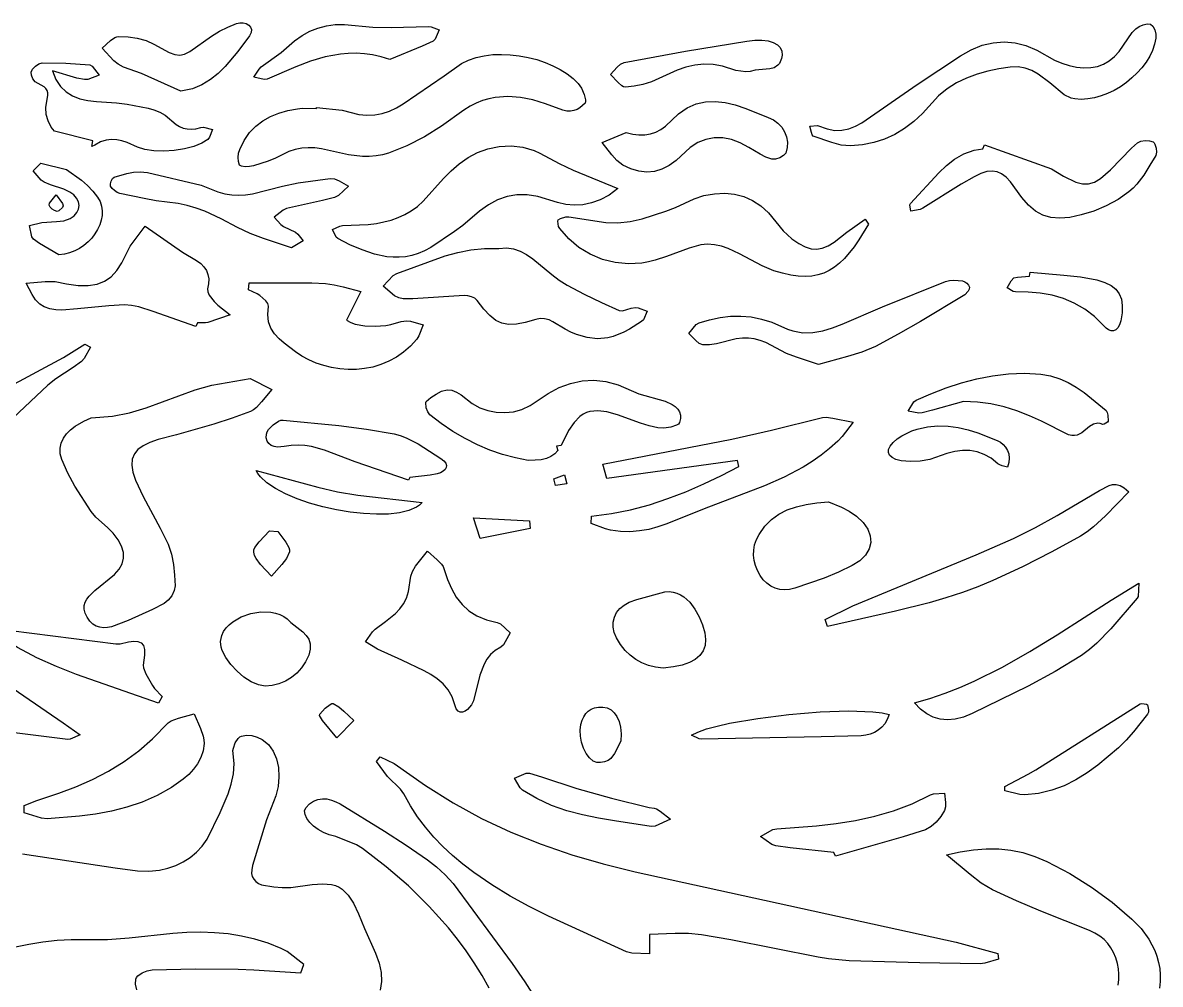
# Model space of a CAD drawing. Header units: centimetres. Extents: x -3.2 to 24.3, y 4.8 to 22.4.
# Drawn here: x 17.88 to 24.2, y 13.09 to 18.43 of the extents above; entities that cross this region are included whole.
import ezdxf

# ---------------------------------------------------------------- set-up
doc = ezdxf.new("R2010")
doc.units = ezdxf.units.CM
doc.layers.add('CUT', color=7, linetype='Continuous')

msp = doc.modelspace()

# ---------------------------------------------------------------- linework, layer by layer
at = {"layer": 'CUT'}
for points in [[(18.689384, 18.267341), (18.720522, 18.25604), (18.748272, 18.253014), (18.775499, 18.258509), (18.805066, 18.272774), (18.924937, 18.358803), (18.969867, 18.385834), (19.016728, 18.409356), (19.064775, 18.42903), (19.083297, 18.43324), (19.101616, 18.432913), (19.118463, 18.428508), (19.132567, 18.420486), (19.142658, 18.40931), (19.147465, 18.39544), (19.145719, 18.379336), (19.13615, 18.36146), (19.070972, 18.273679), (19.000868, 18.189642), (18.961879, 18.151601), (18.919151, 18.117583), (18.871847, 18.088617), (18.819134, 18.065733), (18.753885, 18.053672), (18.53629, 18.151016), (18.436315, 18.186739), (18.405506, 18.202507), (18.381367, 18.221337), (18.317945, 18.292134), (18.364522, 18.333734), (18.387713, 18.35079), (18.399215, 18.355774), (18.410629, 18.357403), (18.461123, 18.354451), (18.512139, 18.34719), (18.561113, 18.334129), (18.605482, 18.313779)], [(19.428791, 18.361868), (19.47183, 18.385794), (19.516687, 18.403965), (19.563701, 18.416292), (19.613211, 18.422686), (19.665556, 18.423058), (19.822345, 18.408064), (19.924988, 18.407699), (20.131285, 18.412344), (20.146055, 18.41019), (20.190241, 18.393163), (20.168985, 18.341142), (20.158439, 18.331139), (20.096321, 18.303199), (19.916856, 18.22994), (19.868448, 18.244577), (19.821205, 18.254893), (19.775044, 18.261201), (19.729882, 18.263811), (19.685635, 18.263036), (19.642219, 18.259187), (19.557545, 18.243517), (19.475192, 18.219295), (19.394489, 18.189016), (19.235361, 18.120264), (19.218969, 18.117787), (19.160691, 18.131232), (19.189361, 18.176241), (19.201199, 18.188425), (19.312281, 18.268031), (19.38723, 18.332279)], [(23.612742, 18.225854), (23.652279, 18.208797), (23.693404, 18.195672), (23.734899, 18.186589), (23.775556, 18.182352), (23.814033, 18.183794), (23.850267, 18.190846), (23.884196, 18.203438), (23.915757, 18.221499), (23.944887, 18.24496), (23.971526, 18.273751), (24.044311, 18.379817), (24.064136, 18.39989), (24.082788, 18.412656), (24.104958, 18.422535), (24.127319, 18.427513), (24.146539, 18.425577), (24.158971, 18.414351), (24.168988, 18.393994), (24.175098, 18.370034), (24.175809, 18.347998), (24.168897, 18.313783), (24.157294, 18.279931), (24.141399, 18.246738), (24.121611, 18.2145), (24.098328, 18.183512), (24.071949, 18.154071), (24.042872, 18.126472), (24.011496, 18.101012), (23.978219, 18.077986), (23.943441, 18.057691), (23.907559, 18.040421), (23.870972, 18.026474), (23.834079, 18.016146), (23.797278, 18.009731), (23.760968, 18.007526), (23.725548, 18.009827), (23.705145, 18.014367), (23.665809, 18.032652), (23.586662, 18.099277), (23.52171, 18.148024), (23.486844, 18.167022), (23.44966, 18.180647), (23.409618, 18.187555), (23.366173, 18.186403), (23.303375, 18.177094), (23.24159, 18.164402), (23.181372, 18.147665), (23.123275, 18.126217), (23.067854, 18.099393), (23.015663, 18.06653), (22.967256, 18.026964), (22.877602, 17.929043), (22.829337, 17.884096), (22.778296, 17.845329), (22.724384, 17.812883), (22.667505, 17.786897), (22.607563, 17.76751), (22.544463, 17.754863), (22.478109, 17.749095), (22.426466, 17.753471), (22.374523, 17.766988), (22.271256, 17.803093), (22.265216, 17.809643), (22.260818, 17.822832), (22.251553, 17.858657), (22.294811, 17.863055), (22.348579, 17.843027), (22.390234, 17.835241), (22.429904, 17.836109), (22.467986, 17.844358), (22.504873, 17.858712), (22.540962, 17.877896), (22.84885, 18.089989), (23.089134, 18.248907), (23.149629, 18.283344), (23.210203, 18.307875), (23.270868, 18.322495), (23.331638, 18.327198), (23.392524, 18.321979), (23.45354, 18.306831), (23.514699, 18.28175)], [(21.199754, 18.203451), (21.220441, 18.213024), (21.560041, 18.275064), (21.90071, 18.330959), (21.945584, 18.33584), (21.985485, 18.336089), (22.020005, 18.331943), (22.048734, 18.323641), (22.071263, 18.311422), (22.087184, 18.295523), (22.096087, 18.276182), (22.097564, 18.253638), (22.094508, 18.23484), (22.082784, 18.206719), (22.074499, 18.196746), (22.054042, 18.183354), (22.029681, 18.176538), (21.948517, 18.169598), (21.919255, 18.16193), (21.895274, 18.160221), (21.839889, 18.167741), (21.766351, 18.191548), (21.714101, 18.200715), (21.662909, 18.202247), (21.612575, 18.196996), (21.562902, 18.18581), (21.513691, 18.16954), (21.371221, 18.105509), (21.323837, 18.090788), (21.275113, 18.080873), (21.226452, 18.075652), (21.216487, 18.077192), (21.206297, 18.082454), (21.18544, 18.100829), (21.143227, 18.145836), (21.180566, 18.186053)], [(20.586491, 18.255641), (20.636015, 18.249962), (20.685107, 18.240846), (20.733134, 18.228477), (20.779463, 18.213043), (20.823462, 18.194728), (20.864497, 18.173719), (20.901935, 18.150201), (20.935145, 18.12436), (20.963492, 18.096382), (20.982004, 18.068974), (20.997158, 18.035465), (21.005212, 18.004848), (21.005407, 17.993436), (21.002423, 17.98612), (20.973744, 17.961352), (20.957858, 17.952133), (20.940584, 17.945622), (20.921654, 17.942267), (20.900799, 17.942518), (20.877752, 17.946821), (20.782336, 17.982592), (20.712345, 18.00402), (20.642315, 18.01824), (20.572292, 18.023584), (20.502319, 18.01838), (20.467366, 18.011301), (20.432442, 18.000959), (20.397552, 17.987145), (20.362704, 17.96965), (20.327901, 17.948267), (20.20456, 17.85795), (20.110212, 17.799755), (20.011597, 17.749462), (19.910206, 17.708335), (19.876046, 17.69869), (19.839928, 17.692816), (19.802415, 17.690343), (19.764066, 17.690904), (19.687104, 17.699657), (19.53668, 17.733394), (19.499629, 17.737932), (19.463185, 17.739093), (19.427119, 17.73639), (19.391201, 17.729337), (19.355201, 17.717449), (19.28042, 17.681165), (19.240464, 17.664724), (19.158349, 17.637549), (19.136503, 17.633556), (19.112142, 17.632745), (19.091499, 17.635391), (19.080807, 17.641769), (19.075032, 17.662223), (19.073639, 17.685092), (19.076231, 17.708283), (19.082413, 17.729698), (19.106613, 17.77982), (19.13623, 17.822632), (19.170817, 17.858664), (19.209924, 17.888451), (19.253104, 17.912522), (19.299909, 17.931411), (19.349892, 17.945649), (19.402603, 17.955768), (19.42865, 17.958107), (19.5081, 17.956548), (19.50884, 17.963103), (19.65224, 17.947691), (19.744731, 17.924002), (19.78951, 17.919083), (19.832506, 17.920849), (19.873971, 17.928663), (19.91416, 17.941888), (19.953327, 17.959886), (19.991726, 17.982021), (20.219626, 18.137633), (20.315705, 18.207131), (20.354534, 18.225976), (20.396727, 18.24027), (20.441652, 18.250197), (20.488676, 18.255945), (20.537167, 18.257697)], [(18.865187, 17.851029), (18.879989, 17.852285), (18.931715, 17.839938), (18.913766, 17.796831), (18.904256, 17.785326), (18.870584, 17.76367), (18.826205, 17.745917), (18.774304, 17.732437), (18.718065, 17.723597), (18.66067, 17.719765), (18.605303, 17.721309), (18.555148, 17.728598), (18.513388, 17.741999), (18.455666, 17.767092), (18.42707, 17.776816), (18.398302, 17.783164), (18.3691, 17.785014), (18.339204, 17.781245), (18.308352, 17.770737), (18.276282, 17.752369), (18.259411, 17.746306), (18.265758, 17.777837), (18.052664, 17.830011), (18.03443, 17.8534), (18.016645, 17.88772), (18.006174, 17.924059), (18.003592, 17.961574), (18.015359, 18.031256), (18.014833, 18.044697), (18.011456, 18.056744), (18.004822, 18.067588), (17.994526, 18.077423), (17.945747, 18.105469), (17.932589, 18.122355), (17.924168, 18.141401), (17.922799, 18.158519), (17.930778, 18.175002), (17.946082, 18.191593), (17.964765, 18.204518), (17.98288, 18.210006), (18.115783, 18.209362), (18.248194, 18.199556), (18.262301, 18.192558), (18.300171, 18.142769), (18.238137, 18.118272), (18.219112, 18.117234), (18.176183, 18.126176), (18.040708, 18.16627), (18.06063, 18.118276), (18.086333, 18.079785), (18.117366, 18.049801), (18.153279, 18.027325), (18.193621, 18.011361), (18.237942, 18.00091), (18.285791, 17.994975), (18.396164, 17.989105), (18.45558, 17.981653), (18.572722, 17.958735), (18.605468, 17.949378), (18.63755, 17.936288), (18.666799, 17.919801), (18.7282, 17.86843), (18.747498, 17.856679), (18.767743, 17.848086), (18.789284, 17.842936), (18.812472, 17.841519), (18.837656, 17.844121)], [(22.095398, 17.852957), (22.111661, 17.827552), (22.122599, 17.79976), (22.127687, 17.770304), (22.126401, 17.739907), (22.118216, 17.709291), (22.105977, 17.694683), (22.084859, 17.682272), (22.061035, 17.674702), (22.040675, 17.674612), (22.007538, 17.686602), (21.975516, 17.702825), (21.91345, 17.740483), (21.864353, 17.766313), (21.815516, 17.783878), (21.767284, 17.792969), (21.720001, 17.79338), (21.674009, 17.784902), (21.629654, 17.767327), (21.587279, 17.740449), (21.508846, 17.667725), (21.469507, 17.63938), (21.429172, 17.619125), (21.387807, 17.60706), (21.345378, 17.603288), (21.301849, 17.60791), (21.257185, 17.621025), (21.211351, 17.642737), (21.179286, 17.66727), (21.151267, 17.699012), (21.098109, 17.767623), (21.230605, 17.824037), (21.267034, 17.814457), (21.301756, 17.809816), (21.334772, 17.810071), (21.366079, 17.815174), (21.395677, 17.825081), (21.423564, 17.839746), (21.449738, 17.859123), (21.520772, 17.927733), (21.569363, 17.960366), (21.619826, 17.981992), (21.672017, 17.993533), (21.72579, 17.995914), (21.780999, 17.990057), (21.8375, 17.976886), (21.895147, 17.957326), (22.019915, 17.907621), (22.049001, 17.893715), (22.074337, 17.875252)], [(24.116127, 17.778589), (24.139849, 17.777271), (24.159858, 17.770927), (24.165385, 17.766064), (24.170317, 17.758147), (24.177575, 17.736675), (24.180001, 17.713563), (24.175964, 17.695863), (24.142881, 17.640981), (24.108433, 17.5864), (24.070238, 17.535968), (24.048992, 17.513508), (24.025915, 17.493528), (23.965446, 17.451983), (23.899916, 17.416252), (23.831131, 17.387024), (23.760899, 17.364989), (23.697326, 17.351597), (23.641546, 17.346794), (23.592149, 17.350886), (23.547726, 17.364177), (23.506867, 17.386974), (23.468164, 17.419583), (23.430206, 17.462308), (23.366857, 17.549109), (23.342667, 17.57523), (23.318251, 17.593887), (23.292847, 17.605148), (23.265693, 17.609082), (23.236028, 17.605758), (23.203089, 17.595246), (23.166113, 17.577614), (23.093636, 17.536071), (22.88064, 17.403085), (22.86536, 17.396348), (22.813954, 17.385469), (22.808168, 17.4207), (22.810593, 17.427959), (22.968552, 17.600097), (23.010839, 17.639798), (23.056881, 17.674985), (23.107997, 17.704067), (23.165504, 17.725454), (23.213101, 17.73176), (23.222031, 17.755621), (23.594555, 17.621007), (23.662094, 17.580404), (23.73011, 17.548289), (23.76775, 17.538427), (23.801742, 17.538138), (23.834244, 17.547707), (23.867412, 17.567423), (23.923131, 17.616648), (24.03974, 17.736892), (24.074347, 17.766086), (24.092893, 17.774866)], [(20.074322, 17.150293), (20.039211, 17.139697), (20.004256, 17.13298), (19.969447, 17.129855), (19.934775, 17.130037), (19.90023, 17.133241), (19.831482, 17.147573), (19.763127, 17.170568), (19.695086, 17.199943), (19.627283, 17.233416), (19.618064, 17.242077), (19.598135, 17.285025), (19.639297, 17.30354), (19.653265, 17.306553), (19.795363, 17.312898), (19.842221, 17.318242), (19.923617, 17.33694), (19.962384, 17.350509), (19.999737, 17.36735), (20.03558, 17.387804), (20.069818, 17.412215), (20.102355, 17.440926), (20.21431, 17.567337), (20.257341, 17.610464), (20.302905, 17.649778), (20.351691, 17.684121), (20.404386, 17.712333), (20.461678, 17.733256), (20.524256, 17.74573), (20.592202, 17.749062), (20.657006, 17.741656), (20.720094, 17.722642), (20.75144, 17.708511), (20.858454, 17.650375), (20.936811, 17.61483), (21.184867, 17.511642), (21.135379, 17.475796), (21.086128, 17.449449), (21.037266, 17.431839), (20.988945, 17.422205), (20.941316, 17.419782), (20.894531, 17.423809), (20.848744, 17.433523), (20.740337, 17.467968), (20.680049, 17.477449), (20.622795, 17.477071), (20.568134, 17.467304), (20.515623, 17.448618), (20.464819, 17.421481), (20.41528, 17.386364), (20.322819, 17.306664), (20.275995, 17.273247), (20.14505, 17.184258), (20.109598, 17.165051)], [(18.138098, 17.491777), (18.103364, 17.507901), (18.03017, 17.532396), (17.994653, 17.54725), (17.977942, 17.559096), (17.934225, 17.609896), (17.975881, 17.65297), (18.118579, 17.617203), (18.201977, 17.55842), (18.235419, 17.529526), (18.265798, 17.498137), (18.29234, 17.463708), (18.305579, 17.439629), (18.313928, 17.414434), (18.31767, 17.388476), (18.317093, 17.362112), (18.31248, 17.335695), (18.304118, 17.30958), (18.292292, 17.284123), (18.277288, 17.259679), (18.25939, 17.236601), (18.238885, 17.215246), (18.216057, 17.195968), (18.191192, 17.179121), (18.164576, 17.165062), (18.136494, 17.154144), (18.107232, 17.146722), (18.077074, 17.143152), (17.969613, 17.206585), (17.935904, 17.2309), (17.926656, 17.244339), (17.913079, 17.305935), (17.982486, 17.322946), (18.064145, 17.328254), (18.103823, 17.333168), (18.140181, 17.345698), (18.161991, 17.360509), (18.177315, 17.378051), (18.186244, 17.397451), (18.188868, 17.417837), (18.185276, 17.438334), (18.175557, 17.458072), (18.159801, 17.476178)], [(18.383475, 17.575033), (18.455201, 17.596279), (18.491824, 17.603062), (18.528177, 17.604897), (18.569533, 17.600492), (18.867111, 17.530223), (18.960674, 17.49408), (18.999537, 17.483223), (19.037922, 17.477049), (19.076131, 17.475162), (19.114465, 17.477165), (19.153227, 17.482662), (19.319145, 17.525247), (19.407126, 17.542841), (19.585584, 17.568554), (19.60958, 17.565503), (19.634992, 17.553875), (19.686811, 17.524593), (19.630941, 17.472452), (19.609684, 17.46205), (19.543224, 17.445126), (19.341383, 17.400628), (19.322919, 17.392622), (19.272926, 17.352979), (19.311109, 17.312606), (19.32553, 17.30101), (19.392723, 17.269635), (19.404813, 17.259196), (19.435086, 17.221396), (19.369781, 17.181808), (19.214706, 17.234071), (19.139966, 17.261989), (19.070039, 17.295778), (18.979789, 17.344457), (18.887423, 17.386154), (18.839617, 17.403394), (18.790285, 17.417699), (18.739097, 17.428673), (18.617693, 17.444494), (18.550068, 17.456281), (18.415825, 17.484676), (18.400197, 17.490536), (18.385261, 17.50035), (18.372765, 17.512553), (18.364459, 17.525581), (18.363216, 17.538317), (18.367063, 17.553725), (18.374361, 17.567424)], [(18.076353, 17.387402), (18.067047, 17.384704), (18.053168, 17.38979), (18.039523, 17.398053), (18.028422, 17.4084), (18.02218, 17.419743), (18.024276, 17.429785), (18.061393, 17.476381), (18.096054, 17.428713), (18.100782, 17.415744), (18.097436, 17.406852)], [(21.645207, 17.198946), (21.581007, 17.181291), (21.454936, 17.135175), (21.391406, 17.113587), (21.35458, 17.104031), (21.317498, 17.097479), (21.243209, 17.093162), (21.169825, 17.100182), (21.098634, 17.118089), (21.030924, 17.146428), (20.967982, 17.184749), (20.911095, 17.232599), (20.861551, 17.289526), (20.855353, 17.301899), (20.850164, 17.330772), (20.852641, 17.338473), (20.865634, 17.345929), (20.896099, 17.354159), (20.911184, 17.354108), (21.116998, 17.322487), (21.185033, 17.320797), (21.25231, 17.329009), (21.319273, 17.344494), (21.451392, 17.38577), (21.504729, 17.406853), (21.609328, 17.455168), (21.663158, 17.472763), (21.722045, 17.483119), (21.778592, 17.485705), (21.832654, 17.480365), (21.884086, 17.466941), (21.932741, 17.445278), (21.978473, 17.415218), (22.021137, 17.376604), (22.103149, 17.277398), (22.152442, 17.232409), (22.190777, 17.205931), (22.225741, 17.187543), (22.258387, 17.177181), (22.289774, 17.174785), (22.320957, 17.180292), (22.352992, 17.193641), (22.386935, 17.214769), (22.456598, 17.269636), (22.559157, 17.342622), (22.578068, 17.314747), (22.523885, 17.226264), (22.497392, 17.18797), (22.444193, 17.123322), (22.416923, 17.096985), (22.38883, 17.074652), (22.359633, 17.056332), (22.329049, 17.042033), (22.296797, 17.031766), (22.262593, 17.025537), (22.226158, 17.023358), (22.187208, 17.025236), (22.145462, 17.03118), (22.100637, 17.041201), (22.052453, 17.055305), (21.987343, 17.081808), (21.861608, 17.148866), (21.797373, 17.179106), (21.760689, 17.19159), (21.721684, 17.199948), (21.682482, 17.202846)], [(18.000326, 16.995665), (18.056503, 16.995168), (18.119841, 16.982254), (18.184324, 16.974027), (18.240304, 16.973479), (18.288771, 16.980997), (18.330714, 16.996966), (18.36712, 17.021774), (18.398979, 17.055807), (18.427279, 17.099452), (18.473667, 17.191979), (18.555833, 17.302194), (18.764609, 17.158574), (18.842167, 17.112482), (18.865116, 17.095402), (18.883361, 17.076728), (18.896872, 17.056307), (18.905623, 17.033986), (18.909586, 17.009612), (18.908731, 16.983032), (18.903033, 16.954092), (18.904005, 16.937614), (18.912752, 16.919268), (18.94032, 16.884517), (18.960881, 16.864602), (19.029243, 16.809565), (18.90541, 16.767108), (18.891854, 16.76491), (18.848199, 16.766294), (18.838566, 16.744524), (18.601184, 16.829123), (18.521525, 16.8539), (18.481095, 16.862483), (18.440984, 16.865175), (18.353916, 16.860152), (18.180016, 16.843086), (18.092915, 16.836894), (18.060268, 16.837816), (18.026505, 16.843401), (17.995246, 16.853682), (17.970109, 16.868696), (17.946721, 16.894048), (17.928245, 16.923859), (17.895089, 16.986925)], [(21.316759, 16.772285), (21.25, 16.730473), (21.218501, 16.714115), (21.15824, 16.690433), (21.129067, 16.683087), (21.071612, 16.677323), (21.013978, 16.683386), (20.954525, 16.701183), (20.923603, 16.714452), (20.891612, 16.730619), (20.823601, 16.771599), (20.802321, 16.781749), (20.777362, 16.78767), (20.751798, 16.788874), (20.728702, 16.784873), (20.66997, 16.767668), (20.62013, 16.757904), (20.577302, 16.756197), (20.539606, 16.763167), (20.505165, 16.779432), (20.472097, 16.805611), (20.438523, 16.842323), (20.402565, 16.890186), (20.389353, 16.901968), (20.370635, 16.910519), (20.349644, 16.915613), (20.329617, 16.917021), (20.044328, 16.898447), (19.991193, 16.898444), (19.966672, 16.904127), (19.943377, 16.916094), (19.879581, 16.968622), (19.935023, 17.02875), (19.956149, 17.040675), (20.224216, 17.137403), (20.294262, 17.157255), (20.366888, 17.171853), (20.442776, 17.179433), (20.522612, 17.178235), (20.564731, 17.181739), (20.604093, 17.176474), (20.641322, 17.163763), (20.677045, 17.144929), (20.711884, 17.121294), (20.817351, 17.034815), (20.859069, 17.003332), (20.903213, 16.974751), (20.996835, 16.924128), (21.094325, 16.878612), (21.191794, 16.83387), (21.210837, 16.831979), (21.257884, 16.846376), (21.281722, 16.850896), (21.298049, 16.84901), (21.347417, 16.830494), (21.3269, 16.783237)], [(23.722214, 16.875674), (23.661725, 16.901079), (23.598537, 16.919285), (23.532846, 16.931), (23.464854, 16.936927), (23.394758, 16.937772), (23.383143, 16.939975), (23.348033, 16.959578), (23.371385, 16.99891), (23.385234, 17.014834), (23.407263, 17.01928), (23.473905, 17.02429), (23.477409, 17.046894), (23.664058, 17.030788), (23.756836, 17.020385), (23.848157, 17.003716), (23.891621, 16.990627), (23.92647, 16.973512), (23.95316, 16.952212), (23.972144, 16.926568), (23.983876, 16.896419), (23.98881, 16.861606), (23.9874, 16.82197), (23.980099, 16.77735), (23.973179, 16.754392), (23.963958, 16.737779), (23.952888, 16.727114), (23.940415, 16.722004), (23.92699, 16.722054), (23.913062, 16.726869), (23.899079, 16.736055), (23.834296, 16.800448), (23.779804, 16.842365)], [(19.980091, 16.772687), (20.008977, 16.776759), (20.032056, 16.775075), (20.101919, 16.755358), (20.077459, 16.692711), (20.065964, 16.67462), (20.031, 16.636041), (19.993263, 16.602814), (19.953145, 16.574769), (19.911036, 16.551738), (19.867326, 16.533551), (19.822405, 16.520039), (19.776664, 16.511033), (19.730493, 16.506363), (19.684282, 16.505859), (19.638423, 16.509354), (19.593304, 16.516676), (19.549317, 16.527658), (19.506852, 16.542129), (19.466298, 16.55992), (19.428047, 16.580863), (19.392489, 16.604787), (19.32967, 16.652207), (19.300894, 16.67755), (19.275847, 16.705256), (19.256009, 16.736279), (19.242859, 16.771575), (19.237876, 16.8121), (19.242541, 16.858809), (19.239084, 16.872336), (19.226914, 16.88789), (19.193962, 16.917051), (19.179325, 16.926661), (19.130072, 16.94857), (19.134628, 16.988714), (19.483488, 16.988008), (19.558248, 16.983923), (19.607919, 16.976865), (19.657248, 16.965532), (19.755657, 16.939738), (19.67588, 16.780186), (19.698996, 16.767781), (19.723754, 16.758628), (19.777254, 16.748622), (19.834502, 16.747257), (19.893622, 16.751624), (19.922622, 16.757042)], [(21.636037, 16.76561), (21.694514, 16.78266), (21.752571, 16.794913), (21.810345, 16.80192), (21.867974, 16.803232), (21.925594, 16.798398), (21.983342, 16.786969), (22.041356, 16.768495), (22.128205, 16.729782), (22.156487, 16.720409), (22.212621, 16.710785), (22.268211, 16.71167), (22.323295, 16.721077), (22.37791, 16.737022), (22.432093, 16.757518), (22.655332, 16.853867), (23.006705, 16.994954), (23.028966, 17.000698), (23.05291, 17.00239), (23.101358, 16.998468), (23.113289, 16.994222), (23.125217, 16.98584), (23.134794, 16.975279), (23.139676, 16.964498), (23.138284, 16.953581), (23.132084, 16.941338), (23.112644, 16.921625), (22.866754, 16.773546), (22.742624, 16.701771), (22.616238, 16.634468), (22.540737, 16.602663), (22.461529, 16.577965), (22.299732, 16.533503), (22.177732, 16.574511), (22.121509, 16.595944), (22.006621, 16.65666), (21.974862, 16.668138), (21.9428, 16.675911), (21.91023, 16.679884), (21.876949, 16.679964), (21.842751, 16.676056), (21.732186, 16.649422), (21.694184, 16.644152), (21.656661, 16.643877), (21.636838, 16.651489), (21.617681, 16.66792), (21.579846, 16.70716), (21.620293, 16.756154)], [(17.261329, 16.165629), (17.262588, 16.189867), (17.282984, 16.263849), (17.345418, 16.240452), (17.390573, 16.23059), (17.415289, 16.227002), (17.438844, 16.226798), (17.459252, 16.232408), (17.781538, 16.401014), (18.102234, 16.572683), (18.221632, 16.647765), (18.2526, 16.63073), (18.217895, 16.567471), (18.202596, 16.551095), (18.155777, 16.517582), (18.059215, 16.454319), (18.014675, 16.418648), (17.401318, 15.842421), (17.384042, 15.828023), (17.327404, 15.78995), (17.301435, 15.857852), (17.296039, 15.880983), (17.276015, 16.023028)], [(18.488533, 15.935751), (18.503132, 15.891185), (18.544671, 15.800847), (18.64058, 15.625224), (18.68368, 15.535352), (18.702106, 15.480579), (18.713875, 15.422846), (18.720449, 15.363778), (18.72329, 15.305), (18.718444, 15.277758), (18.704674, 15.249188), (18.685034, 15.223716), (18.662582, 15.205769), (18.597104, 15.17171), (18.461687, 15.111698), (18.370002, 15.076276), (18.347439, 15.071758), (18.325514, 15.070745), (18.304446, 15.073547), (18.284457, 15.080474), (18.265768, 15.091835), (18.248598, 15.107941), (18.23317, 15.129101), (18.221954, 15.152346), (18.21716, 15.17391), (18.217954, 15.193985), (18.223504, 15.212758), (18.232978, 15.230421), (18.245545, 15.247163), (18.276625, 15.278644), (18.385644, 15.367899), (18.411598, 15.396997), (18.428611, 15.426913), (18.436636, 15.457877), (18.435631, 15.49012), (18.425549, 15.523872), (18.406347, 15.559363), (18.377979, 15.596825), (18.347515, 15.627522), (18.282565, 15.685345), (18.255532, 15.717853), (18.16573, 15.857913), (18.125991, 15.930598), (18.093037, 16.005755), (18.084723, 16.03782), (18.08391, 16.068313), (18.089882, 16.097078), (18.101923, 16.123958), (18.119316, 16.148795), (18.141344, 16.171434), (18.167291, 16.191715), (18.215798, 16.220015), (18.256244, 16.237334), (18.374486, 16.247232), (18.469245, 16.266367), (18.561721, 16.29405), (18.834863, 16.392828), (18.927619, 16.419142), (19.139478, 16.455543), (19.259875, 16.395818), (19.204029, 16.325737), (19.174679, 16.294278), (19.158639, 16.28197), (19.141306, 16.272906), (19.04026, 16.235982), (18.937497, 16.203362), (18.730332, 16.14236), (18.62786, 16.117212), (18.581901, 16.101339), (18.544669, 16.083052), (18.516139, 16.061789), (18.496286, 16.03699), (18.485084, 16.008092), (18.482509, 15.974533)], [(20.416516, 16.29416), (20.461583, 16.277858), (20.508609, 16.268557), (20.556592, 16.26647), (20.604526, 16.271809), (20.651409, 16.284785), (20.696238, 16.30561), (20.797248, 16.373205), (20.859014, 16.405766), (20.921776, 16.429155), (20.985664, 16.442872), (21.050805, 16.446421), (21.117331, 16.439302), (21.185369, 16.421018), (21.300971, 16.371908), (21.446901, 16.329989), (21.486608, 16.311942), (21.503554, 16.300117), (21.517491, 16.286381), (21.527616, 16.270702), (21.533127, 16.253048), (21.533219, 16.233386), (21.527089, 16.211685), (21.52072, 16.203415), (21.509711, 16.196292), (21.478115, 16.185814), (21.440977, 16.180902), (21.406974, 16.182205), (21.358264, 16.192731), (21.31021, 16.207678), (21.182751, 16.25503), (21.124092, 16.271251), (21.073428, 16.277433), (21.029504, 16.273043), (21.009677, 16.266716), (20.991066, 16.257547), (20.973512, 16.245469), (20.94095, 16.212316), (20.910739, 16.166726), (20.86964, 16.084423), (20.843281, 16.080624), (20.85024, 16.055291), (20.833567, 16.037847), (20.812481, 16.023069), (20.787794, 16.012257), (20.758866, 16.005195), (20.72506, 16.001662), (20.685733, 16.001442), (20.614502, 16.015656), (20.543484, 16.03481), (20.472993, 16.058931), (20.403342, 16.088045), (20.334844, 16.12218), (20.267812, 16.161362), (20.202559, 16.205619), (20.139398, 16.254978), (20.127724, 16.271412), (20.119299, 16.294191), (20.116112, 16.323476), (20.118338, 16.328101), (20.145236, 16.349805), (20.174258, 16.369662), (20.20478, 16.385174), (20.236181, 16.393842), (20.261148, 16.39178), (20.28785, 16.381189), (20.313742, 16.365196), (20.374413, 16.317253)], [(23.733229, 16.407874), (23.776297, 16.378276), (23.817883, 16.346041), (23.898452, 16.277586), (23.905541, 16.266709), (23.909132, 16.25167), (23.910338, 16.218774), (23.906484, 16.212967), (23.887732, 16.201999), (23.880565, 16.201473), (23.866046, 16.207078), (23.852715, 16.208844), (23.828762, 16.203156), (23.807008, 16.189005), (23.763298, 16.153706), (23.737942, 16.141751), (23.723645, 16.139208), (23.707986, 16.139721), (23.690753, 16.143864), (23.540268, 16.218906), (23.47252, 16.249144), (23.403158, 16.275947), (23.331981, 16.298291), (23.258787, 16.315152), (23.183373, 16.325507), (23.105539, 16.328333), (22.934081, 16.279533), (22.876471, 16.265259), (22.858007, 16.264008), (22.799149, 16.275395), (22.82916, 16.326401), (22.842137, 16.336649), (22.92538, 16.371754), (23.009401, 16.403604), (23.094324, 16.431374), (23.180278, 16.454242), (23.267387, 16.471386), (23.355777, 16.481983), (23.445576, 16.48521), (23.536908, 16.480245), (23.590518, 16.471019), (23.6408, 16.455227), (23.688217, 16.433851)], [(19.323723, 16.225262), (19.633349, 16.195287), (19.787387, 16.174767), (19.94016, 16.147955), (19.974418, 16.138924), (20.008042, 16.12623), (20.073645, 16.092622), (20.200038, 16.011875), (20.217069, 15.998791), (20.227425, 15.985786), (20.231641, 15.973173), (20.23025, 15.961268), (20.223787, 15.950384), (20.212784, 15.940835), (20.197776, 15.932934), (20.179297, 15.926997), (20.141859, 15.919685), (20.027357, 15.90677), (20.021226, 15.891913), (19.72354, 15.993714), (19.553481, 16.05764), (19.481214, 16.077863), (19.444438, 16.083856), (19.406941, 16.086261), (19.368502, 16.084448), (19.328903, 16.077784), (19.291596, 16.075128), (19.273662, 16.078363), (19.257506, 16.084875), (19.244103, 16.094839), (19.234427, 16.10843), (19.229451, 16.125825), (19.230152, 16.147198), (19.234428, 16.159759), (19.242706, 16.173133), (19.267507, 16.199091), (19.297023, 16.218619), (19.311196, 16.223955)], [(21.8188, 16.118371), (22.038876, 16.16897), (22.321687, 16.240023), (22.342487, 16.240725), (22.380244, 16.235861), (22.492767, 16.212782), (22.430784, 16.133084), (22.407956, 16.108779), (22.362036, 16.067567), (22.314348, 16.029873), (22.265058, 15.995367), (22.214334, 15.96372), (22.109247, 15.907684), (22.00042, 15.85913), (21.664811, 15.731993), (21.456701, 15.647804), (21.406718, 15.631345), (21.355927, 15.618091), (21.304303, 15.608878), (21.251824, 15.604538), (21.198464, 15.605906), (21.1442, 15.613817), (21.116584, 15.621069), (21.035317, 15.650354), (21.03881, 15.69037), (21.148265, 15.705417), (21.25523, 15.727195), (21.359915, 15.755136), (21.462528, 15.788674), (21.563281, 15.827241), (21.662382, 15.870272), (21.760042, 15.917199), (21.85647, 15.967455), (21.850215, 16.001415), (21.122977, 15.901116), (21.100916, 15.980921)], [(22.737321, 16.121281), (22.762559, 16.138406), (22.818857, 16.164956), (22.84815, 16.174747), (22.90655, 16.188068), (22.96407, 16.193522), (23.02075, 16.192025), (23.07663, 16.184489), (23.131749, 16.171828), (23.186148, 16.154956), (23.292943, 16.112231), (23.311072, 16.102361), (23.327076, 16.089745), (23.340473, 16.074517), (23.350782, 16.056808), (23.357522, 16.036752), (23.360211, 16.014479), (23.358367, 15.990124), (23.351509, 15.963817), (23.321303, 15.971615), (23.308242, 15.975922), (23.297768, 15.982506), (23.259765, 16.012957), (23.221097, 16.034883), (23.18166, 16.048914), (23.14135, 16.055682), (23.100062, 16.055817), (23.057694, 16.049951), (23.014141, 16.038714), (22.919046, 16.006836), (22.865605, 15.997443), (22.811433, 15.994849), (22.758987, 15.999344), (22.730318, 16.006283), (22.709102, 16.016435), (22.695322, 16.029381), (22.688959, 16.044699), (22.689996, 16.061969), (22.698413, 16.080769), (22.714194, 16.10068)], [(19.626646, 15.827021), (19.739628, 15.808233), (20.095734, 15.76638), (20.082071, 15.752947), (20.065244, 15.741177), (20.022969, 15.722452), (19.970658, 15.709858), (19.910061, 15.703047), (19.842928, 15.701671), (19.771007, 15.705382), (19.696048, 15.713831), (19.619801, 15.726671), (19.544014, 15.743553), (19.470438, 15.76413), (19.400821, 15.788054), (19.336913, 15.814976), (19.280464, 15.844548), (19.233223, 15.876423), (19.196939, 15.910252), (19.183453, 15.927791), (19.173361, 15.945687), (19.51652, 15.851506)], [(20.901006, 15.870502), (20.836913, 15.861663), (20.828071, 15.898041), (20.887134, 15.920997)], [(22.490723, 15.192843), (23.176062, 15.475884), (23.384918, 15.567302), (23.507073, 15.627856), (23.626412, 15.69461), (23.862627, 15.833355), (23.916426, 15.86165), (23.935408, 15.86649), (23.955474, 15.866776), (23.976958, 15.86115), (24.000195, 15.848258), (24.02552, 15.826744), (23.896107, 15.693884), (23.829549, 15.631748), (23.794212, 15.604442), (23.756897, 15.580669), (23.597292, 15.49255), (23.434787, 15.409043), (23.269106, 15.332935), (23.184987, 15.298525), (23.099969, 15.267008), (23.008444, 15.237031), (22.915776, 15.21031), (22.728012, 15.163787), (22.34978, 15.078459), (22.336464, 15.117711)], [(21.975314, 15.362266), (21.961119, 15.389245), (21.950188, 15.416901), (21.942818, 15.44511), (21.939305, 15.473748), (21.939946, 15.502692), (21.945037, 15.531817), (21.954876, 15.561), (21.969759, 15.590117), (22.002062, 15.635569), (22.038913, 15.672832), (22.080318, 15.70275), (22.126282, 15.726169), (22.176811, 15.743933), (22.231911, 15.756889), (22.291589, 15.765881), (22.35585, 15.771754), (22.427118, 15.740776), (22.47, 15.719202), (22.511408, 15.691471), (22.548265, 15.656287), (22.573672, 15.619595), (22.587659, 15.582264), (22.590256, 15.545165), (22.581494, 15.509165), (22.561403, 15.475133), (22.530014, 15.44394), (22.487357, 15.416453), (22.410271, 15.379476), (22.330713, 15.347079), (22.167943, 15.291421), (22.139427, 15.284617), (22.111442, 15.282379), (22.084356, 15.284659), (22.058538, 15.291414), (22.034356, 15.302597), (22.012179, 15.318164), (21.992375, 15.338069)], [(20.696755, 15.622115), (20.419424, 15.567432), (20.382205, 15.682897), (20.692367, 15.664572)], [(19.293342, 15.606248), (19.338024, 15.546158), (19.355319, 15.517535), (19.359244, 15.504555), (19.358704, 15.492834), (19.342019, 15.456618), (19.316577, 15.422871), (19.258691, 15.35735), (19.19856, 15.422307), (19.173169, 15.455453), (19.16456, 15.47261), (19.159787, 15.490315), (19.160837, 15.503766), (19.166966, 15.517942), (19.189978, 15.54783), (19.247646, 15.60927)], [(20.21282, 14.759488), (20.18066, 14.787026), (20.14513, 14.81054), (20.107237, 14.83132), (19.983591, 14.891033), (19.847715, 14.951775), (19.782251, 14.992453), (19.820455, 15.049082), (19.836032, 15.064219), (19.893478, 15.10642), (19.947887, 15.150998), (19.971815, 15.176115), (19.992421, 15.204149), (20.008849, 15.235874), (20.020244, 15.272065), (20.032848, 15.357328), (20.041859, 15.383283), (20.059586, 15.413436), (20.125481, 15.497637), (20.179796, 15.449309), (20.203712, 15.424234), (20.21254, 15.410815), (20.236702, 15.340117), (20.259021, 15.288377), (20.285995, 15.241766), (20.318267, 15.20071), (20.35648, 15.165634), (20.401279, 15.136965), (20.453306, 15.115126), (20.513205, 15.100544), (20.531346, 15.092841), (20.586289, 15.042133), (20.548117, 14.976076), (20.533856, 14.96397), (20.50226, 14.944633), (20.47677, 14.921989), (20.456486, 14.896496), (20.440507, 14.868616), (20.417856, 14.80753), (20.382406, 14.664925), (20.371123, 14.642067), (20.348258, 14.61638), (20.334906, 14.607664), (20.321275, 14.602849), (20.308116, 14.602795), (20.29618, 14.608365), (20.286218, 14.62042), (20.26299, 14.687175), (20.2406, 14.726634)], [(23.155014, 14.59513), (23.106016, 14.575003), (23.060128, 14.562926), (23.01705, 14.558787), (22.976482, 14.562473), (22.938125, 14.573872), (22.90168, 14.592872), (22.866846, 14.61936), (22.833326, 14.653224), (22.919519, 14.678149), (23.00359, 14.706767), (23.085761, 14.738764), (23.166251, 14.773826), (23.323075, 14.851882), (23.475829, 14.938419), (23.626279, 15.03092), (23.927335, 15.223744), (24.081474, 15.319034), (24.076337, 15.245036), (24.071573, 15.234738), (23.924424, 15.065126), (23.84737, 14.985238), (23.806124, 14.949391), (23.76236, 14.917368), (23.616204, 14.827866), (23.464844, 14.746147)], [(21.512961, 15.263823), (21.532812, 15.254908), (21.551416, 15.243238), (21.584862, 15.212865), (21.613243, 15.175172), (21.636507, 15.132626), (21.654601, 15.087694), (21.66747, 15.042846), (21.672633, 15.005298), (21.669809, 14.971782), (21.65917, 14.942274), (21.640885, 14.916749), (21.615125, 14.895183), (21.582061, 14.877551), (21.541862, 14.863829), (21.4947, 14.853992), (21.436439, 14.845774), (21.394339, 14.851676), (21.354788, 14.861785), (21.317898, 14.876163), (21.283778, 14.894874), (21.252537, 14.917982), (21.224285, 14.94555), (21.199131, 14.977644), (21.177186, 15.014325), (21.164738, 15.044499), (21.158731, 15.074242), (21.158986, 15.103008), (21.165324, 15.13025), (21.177566, 15.155419), (21.195532, 15.177969), (21.219046, 15.197353), (21.247926, 15.213024), (21.290068, 15.22897), (21.446, 15.27095), (21.469548, 15.272153), (21.491871, 15.269674)], [(19.304704, 15.1451), (19.326513, 15.134407), (19.345691, 15.120566), (19.366136, 15.100468), (19.432508, 15.04819), (19.451261, 15.028946), (19.465586, 15.007257), (19.473838, 14.9822), (19.474372, 14.952854), (19.465542, 14.918297), (19.448472, 14.88169), (19.426314, 14.848435), (19.399738, 14.819032), (19.369413, 14.793984), (19.336009, 14.773792), (19.300195, 14.758957), (19.262641, 14.74998), (19.224016, 14.747364), (19.186374, 14.754022), (19.146221, 14.771288), (19.105757, 14.797103), (19.067182, 14.829411), (19.032696, 14.866155), (19.004501, 14.905277), (18.984797, 14.944721), (18.978816, 14.96392), (18.97551, 14.994121), (18.982112, 15.028946), (18.99219, 15.050207), (19.006113, 15.069934), (19.023419, 15.088012), (19.043644, 15.104326), (19.091003, 15.131202), (19.144489, 15.149638), (19.200402, 15.158715), (19.25504, 15.157509), (19.280725, 15.152763)], [(18.463113, 14.992452), (18.492538, 14.996655), (18.516569, 14.995234), (18.534917, 14.98745), (18.54729, 14.972567), (18.5534, 14.949849), (18.552955, 14.918559), (18.544508, 14.863634), (18.547056, 14.848323), (18.560251, 14.815773), (18.597874, 14.750167), (18.608865, 14.733541), (18.650727, 14.688406), (18.630078, 14.651741), (18.175368, 14.811501), (18.063205, 14.855112), (17.953343, 14.904305), (17.846632, 14.961137), (17.743919, 15.027666), (17.74825, 15.054), (17.809529, 15.055025), (18.392786, 14.980972), (18.417109, 14.981013)], [(19.527604, 14.590571), (19.557567, 14.624106), (19.584089, 14.644636), (19.594843, 14.650217), (19.60194, 14.650835), (19.633102, 14.631595), (19.661894, 14.607491), (19.717369, 14.55495), (19.621617, 14.460137), (19.542044, 14.555008), (19.526196, 14.58418)], [(21.077039, 14.630531), (21.101585, 14.630364), (21.125371, 14.625413), (21.146447, 14.614929), (21.164558, 14.598984), (21.17945, 14.577655), (21.190867, 14.551016), (21.198555, 14.519142), (21.202256, 14.482108), (21.201718, 14.439988), (21.16492, 14.371741), (21.144855, 14.34458), (21.130005, 14.333215), (21.110019, 14.325451), (21.088194, 14.321658), (21.067829, 14.322203), (21.046411, 14.330616), (21.026483, 14.34791), (21.008766, 14.372229), (20.993986, 14.401719), (20.982863, 14.434523), (20.976121, 14.468786), (20.974484, 14.502654), (20.978673, 14.534269), (20.985554, 14.556717), (20.994659, 14.576681), (21.006088, 14.593913), (21.01994, 14.608162), (21.036316, 14.619181), (21.055316, 14.626721)], [(23.967556, 14.403432), (23.853083, 14.307644), (23.793175, 14.264518), (23.730816, 14.226112), (23.665505, 14.193577), (23.596739, 14.16807), (23.524017, 14.150743), (23.446836, 14.142752), (23.41904, 14.144623), (23.335081, 14.165681), (23.335473, 14.189761), (23.466297, 14.257141), (23.508789, 14.281444), (24.088222, 14.648372), (24.098235, 14.650914), (24.122718, 14.647226), (24.128913, 14.642634), (24.134719, 14.615465), (24.133822, 14.601897), (24.129371, 14.591425), (24.052113, 14.493638), (24.01143, 14.446748)], [(18.866016, 14.349905), (18.848062, 14.315773), (18.825196, 14.284727), (18.798309, 14.256411), (18.768292, 14.230467), (18.702436, 14.184269), (18.6223, 14.138969), (18.539795, 14.102445), (18.455226, 14.07367), (18.368901, 14.051613), (18.281125, 14.035245), (18.192206, 14.023536), (18.012162, 14.009976), (17.980217, 14.012638), (17.883245, 14.04331), (17.884507, 14.083361), (17.954159, 14.111691), (18.075979, 14.151408), (18.171562, 14.187276), (18.264195, 14.228029), (18.353511, 14.274403), (18.439145, 14.327132), (18.52073, 14.386949), (18.597901, 14.454591), (18.684339, 14.543553), (18.701373, 14.553734), (18.741725, 14.568657), (18.828884, 14.592919), (18.864399, 14.510547), (18.878753, 14.469502), (18.88271, 14.449114), (18.883619, 14.428853), (18.878165, 14.387479)], [(22.587188, 14.479642), (22.56248, 14.473761), (22.536764, 14.471161), (22.314478, 14.464059), (21.64731, 14.45136), (21.63709, 14.453157), (21.59459, 14.473691), (21.629555, 14.49145), (21.677418, 14.508592), (21.736376, 14.524947), (21.804631, 14.540344), (21.961825, 14.567586), (22.134595, 14.588955), (22.308535, 14.60309), (22.46924, 14.608628), (22.602304, 14.604207), (22.653969, 14.597836), (22.693323, 14.588464), (22.682517, 14.561157), (22.668459, 14.537629), (22.651523, 14.517796), (22.632084, 14.501576), (22.610514, 14.488886)], [(23.296687, 13.261585), (23.301651, 13.229929), (23.224568, 13.20662), (23.19892, 13.203971), (22.863078, 13.208702), (22.469921, 13.220084), (22.355392, 13.232139), (22.298691, 13.241384), (21.811988, 13.336624), (21.649198, 13.36474), (21.576518, 13.371506), (21.50334, 13.371674), (21.360012, 13.367287), (21.360012, 13.258798), (21.261915, 13.261972), (21.232787, 13.270568), (20.798295, 13.468879), (20.691307, 13.522005), (20.586104, 13.579189), (20.48325, 13.641749), (20.383311, 13.711004), (20.322957, 13.757678), (20.265899, 13.805827), (20.212165, 13.855838), (20.161785, 13.9081), (20.114788, 13.963), (20.071202, 14.020927), (20.031056, 14.082269), (19.99438, 14.147414), (19.976065, 14.173942), (19.904247, 14.245138), (19.842545, 14.328333), (19.863636, 14.353179), (19.941554, 14.316211), (20.114454, 14.193728), (20.268566, 14.097469), (20.42724, 14.011474), (20.590213, 13.93517), (20.757219, 13.867986), (20.927995, 13.80935), (21.102274, 13.758688), (21.279794, 13.71543), (23.065019, 13.32332)], [(21.357751, 14.071513), (21.386995, 14.069423), (21.39974, 14.065086), (21.419971, 14.052163), (21.477069, 14.007026), (21.392284, 13.968861), (21.36929, 13.967382), (21.165711, 13.997528), (21.076463, 14.012638), (20.988124, 14.030898), (20.901201, 14.053998), (20.816201, 14.083626), (20.733633, 14.121471), (20.654002, 14.169222), (20.640703, 14.182272), (20.610655, 14.235834), (20.674672, 14.262487), (20.693762, 14.262712), (20.759856, 14.243451), (20.956356, 14.178539), (21.149518, 14.124922)], [(23.000469, 14.152213), (23.006317, 14.099957), (23.006807, 14.075328), (23.000572, 14.054842), (22.979232, 14.022682), (22.954249, 13.991671), (22.926059, 13.965771), (22.895096, 13.948944), (22.770857, 13.908951), (22.394018, 13.80106), (22.385921, 13.822942), (22.142803, 13.84781), (22.062194, 13.858864), (22.03998, 13.866575), (21.976803, 13.911982), (22.045828, 13.949224), (22.069201, 13.954458), (22.289442, 13.969868), (22.398411, 13.98249), (22.506296, 13.999964), (22.61286, 14.023471), (22.717865, 14.054191), (22.821074, 14.093305), (22.922249, 14.141994), (22.939903, 14.148078)]]:
    msp.add_lwpolyline(points, close=True, dxfattribs=at)
for points in [[(17.661632, 14.842861), (18.100267, 14.542874), (18.194157, 14.476166), (18.139048, 14.451883), (18.127102, 14.450607), (17.635278, 14.510919)], [(17.873952, 13.815199), (18.389263, 13.736816), (18.513842, 13.720591), (18.576002, 13.71824), (18.636643, 13.723734), (18.683212, 13.734367), (18.72726, 13.749599), (18.768517, 13.7695), (18.806713, 13.79414), (18.84158, 13.823588), (18.872847, 13.857913), (18.900245, 13.897184), (18.972862, 14.044747), (19.018307, 14.149035), (19.035464, 14.202844), (19.046725, 14.25845), (19.05045, 14.316366), (19.044602, 14.389015), (19.046827, 14.40247), (19.057505, 14.430727), (19.073763, 14.455279), (19.082963, 14.464101), (19.09233, 14.469522), (19.119254, 14.474249), (19.149676, 14.471652), (19.179997, 14.463163), (19.206618, 14.450215), (19.241355, 14.421502), (19.267886, 14.384878), (19.286369, 14.341868), (19.296963, 14.293993), (19.299825, 14.242775), (19.295115, 14.189738), (19.282991, 14.136403), (19.231272, 14.002819), (19.15411, 13.749485), (19.148893, 13.726604), (19.148308, 13.706226), (19.152035, 13.688383), (19.159758, 13.673108), (19.171158, 13.66043), (19.185918, 13.650382), (19.20372, 13.642995), (19.271197, 13.631861), (19.318814, 13.627789), (19.366163, 13.627672), (19.484193, 13.644811), (19.543854, 13.648854), (19.593276, 13.644064), (19.614767, 13.637994), (19.634442, 13.629281), (19.652549, 13.617779), (19.685052, 13.585832), (19.714262, 13.540992), (19.742162, 13.4821), (19.775266, 13.400376), (19.836995, 13.262217), (19.856804, 13.207532), (19.867666, 13.15539), (19.869717, 13.105564), (19.863099, 13.057832)], [(20.469734, 13.068668), (20.429351, 13.139559), (20.386393, 13.208352), (20.340936, 13.275107), (20.293052, 13.339884), (20.242814, 13.402744), (20.13557, 13.522946), (20.019788, 13.636193), (19.896056, 13.742962), (19.764958, 13.84373), (19.730735, 13.864457), (19.617098, 13.911375), (19.579916, 13.920965), (19.548317, 13.933069), (19.518905, 13.949336), (19.492781, 13.968622), (19.471041, 13.989784), (19.454785, 14.011679), (19.44511, 14.033163), (19.443115, 14.053093), (19.449899, 14.070326), (19.470446, 14.092729), (19.492945, 14.108213), (19.516899, 14.117424), (19.541814, 14.121008), (19.567194, 14.11961), (19.592545, 14.113876), (19.617371, 14.104452), (19.641179, 14.091983), (19.886388, 13.941), (20.006948, 13.862278), (20.125704, 13.781012), (20.176587, 13.741767), (20.224495, 13.6977), (20.268468, 13.649716), (20.597112, 13.204706), (20.66636, 13.10412), (20.731228, 13.000683)], [(23.966228, 13.085342), (23.969871, 13.11578), (23.970513, 13.146181), (23.968039, 13.176394), (23.962334, 13.206263), (23.952954, 13.237533), (23.940858, 13.266469), (23.92597, 13.293031), (23.908215, 13.317181), (23.887518, 13.338879), (23.863803, 13.358087), (23.836997, 13.374765), (23.807023, 13.388873), (23.535234, 13.497088), (23.40037, 13.553369), (23.267699, 13.614149), (23.204368, 13.651954), (23.143304, 13.699198), (23.012213, 13.808733), (23.088515, 13.825374), (23.161897, 13.83666), (23.232861, 13.842246), (23.301905, 13.841786), (23.369529, 13.834936), (23.436233, 13.821349), (23.502516, 13.800682), (23.568877, 13.772588), (23.696981, 13.705331), (23.818138, 13.629766), (23.933121, 13.545543), (24.042702, 13.45231), (24.094344, 13.398937), (24.137101, 13.340788), (24.169769, 13.278249), (24.181942, 13.245454), (24.191141, 13.211705), (24.197214, 13.177052), (24.200012, 13.141543), (24.199382, 13.105224), (24.195176, 13.068146)], [(18.510838, 13.059908), (18.503565, 13.090524), (18.504213, 13.118374), (18.508167, 13.127245), (18.515854, 13.136131), (18.539182, 13.152549), (18.567712, 13.164826), (18.594959, 13.170162), (18.834549, 13.175511), (19.074237, 13.17406), (19.161305, 13.170977), (19.422362, 13.153843), (19.438245, 13.200351), (19.346202, 13.271129), (19.313113, 13.289184), (19.24051, 13.317538), (19.167024, 13.34016), (19.092709, 13.357348), (19.017618, 13.369397), (18.941804, 13.376606), (18.865321, 13.37927), (18.78822, 13.377687), (18.710557, 13.372154), (18.468141, 13.346342), (18.346966, 13.33754), (18.14577, 13.337369), (18.066501, 13.332482), (17.988111, 13.323352), (17.910365, 13.310998), (17.601174, 13.249693)]]:
    msp.add_lwpolyline(points, dxfattribs=at)

doc.saveas('drawing.dxf')
